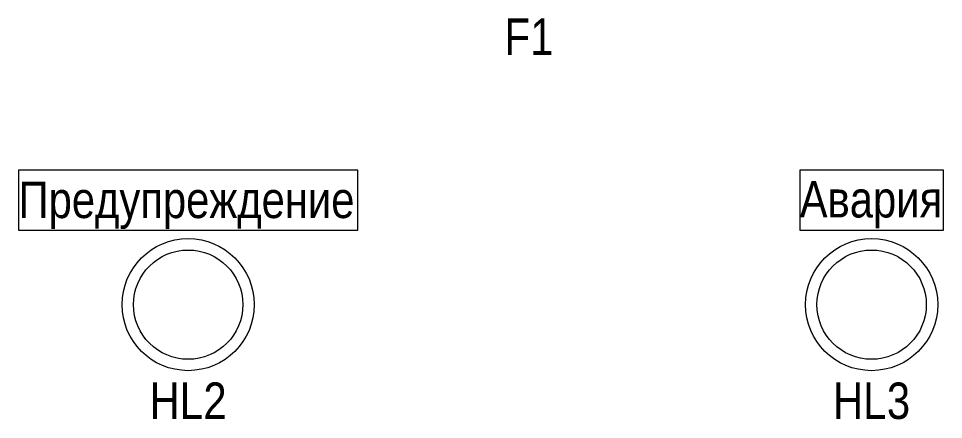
# Model space of a CAD drawing. Header units: millimetres. Extents: x -6000 to 26000, y -6000 to 26000.
# Drawn here: x 102.49 to 130.74, y -1963.67 to -1951.41 of the extents above; entities that cross this region are included whole.
import ezdxf

# ---------------------------------------------------------------- set-up
doc = ezdxf.new("R2010")
doc.units = ezdxf.units.MM
doc.header["$MEASUREMENT"] = 0
doc.layers.add('Чертеж и Рисунок_Ном._пера__1', color=7, linetype='Continuous', lineweight=15)
doc.styles.add('СГЕНЕРИР_СТИЛЬ_1', font='ARIALN.TTF')

msp = doc.modelspace()

# ---------------------------------------------------------------- linework, layer by layer
at = {"layer": 'Чертеж и Рисунок_Ном._пера__1', "color": 7, "linetype": 'Continuous', "lineweight": 15}
for p, q in [((112.855, -1956.041), (102.491, -1956.041)), ((102.491, -1956.041), (102.491, -1957.875)), ((112.855, -1957.875), (112.855, -1956.041)), ((130.745, -1956.041), (126.354, -1956.041)), ((126.354, -1956.041), (126.354, -1957.875)), ((130.745, -1957.875), (130.745, -1956.041)), ((102.491, -1957.875), (112.855, -1957.875)), ((126.354, -1957.875), (130.745, -1957.875))]:
    msp.add_line(p, q, dxfattribs=at)
for centre, radius in [((107.673, -1960.157), 2.018), ((128.549, -1960.157), 2.018), ((107.673, -1960.157), 1.67), ((128.549, -1960.157), 1.67)]:
    msp.add_circle(centre, radius, dxfattribs=at)

# ---------------------------------------------------------------- texts
at = {"layer": 'Чертеж и Рисунок_Ном._пера__1', "color": 7, "linetype": 'Continuous', "lineweight": 15, "char_height": 1.11341, "attachment_point": 7, "style": 'СГЕНЕРИР_СТИЛЬ_1'}
for s, insert in [('\\A1;{\\pql;\\fArial Narrow|b0|i0|c204|p34;F}', (117.336, -1952.521)), ('\\A1;{\\pql;\\fArial Narrow|b0|i0|c204|p34;1}', (118.122, -1952.521)), ('\\A1;{\\pql;\\fArial Narrow|b0|i0|c204|p34;Предупреждение}', (102.491, -1957.845)), ('\\A1;{\\pql;\\fArial Narrow|b0|i0|c204|p34;Авария}', (126.354, -1957.827)), ('\\A1;{\\pql;\\fArial Narrow|b0|i0|c204|p34;HL}', (106.494, -1963.649)), ('\\A1;{\\pql;\\fArial Narrow|b0|i0|c204|p34;2}', (108.139, -1963.649)), ('\\A1;{\\pql;\\fArial Narrow|b0|i0|c204|p34;HL}', (127.37, -1963.649)), ('\\A1;{\\pql;\\fArial Narrow|b0|i0|c204|p34;3}', (129.016, -1963.668))]:
    msp.add_mtext(s, dxfattribs=dict(at, insert=insert))

doc.saveas('drawing.dxf')
